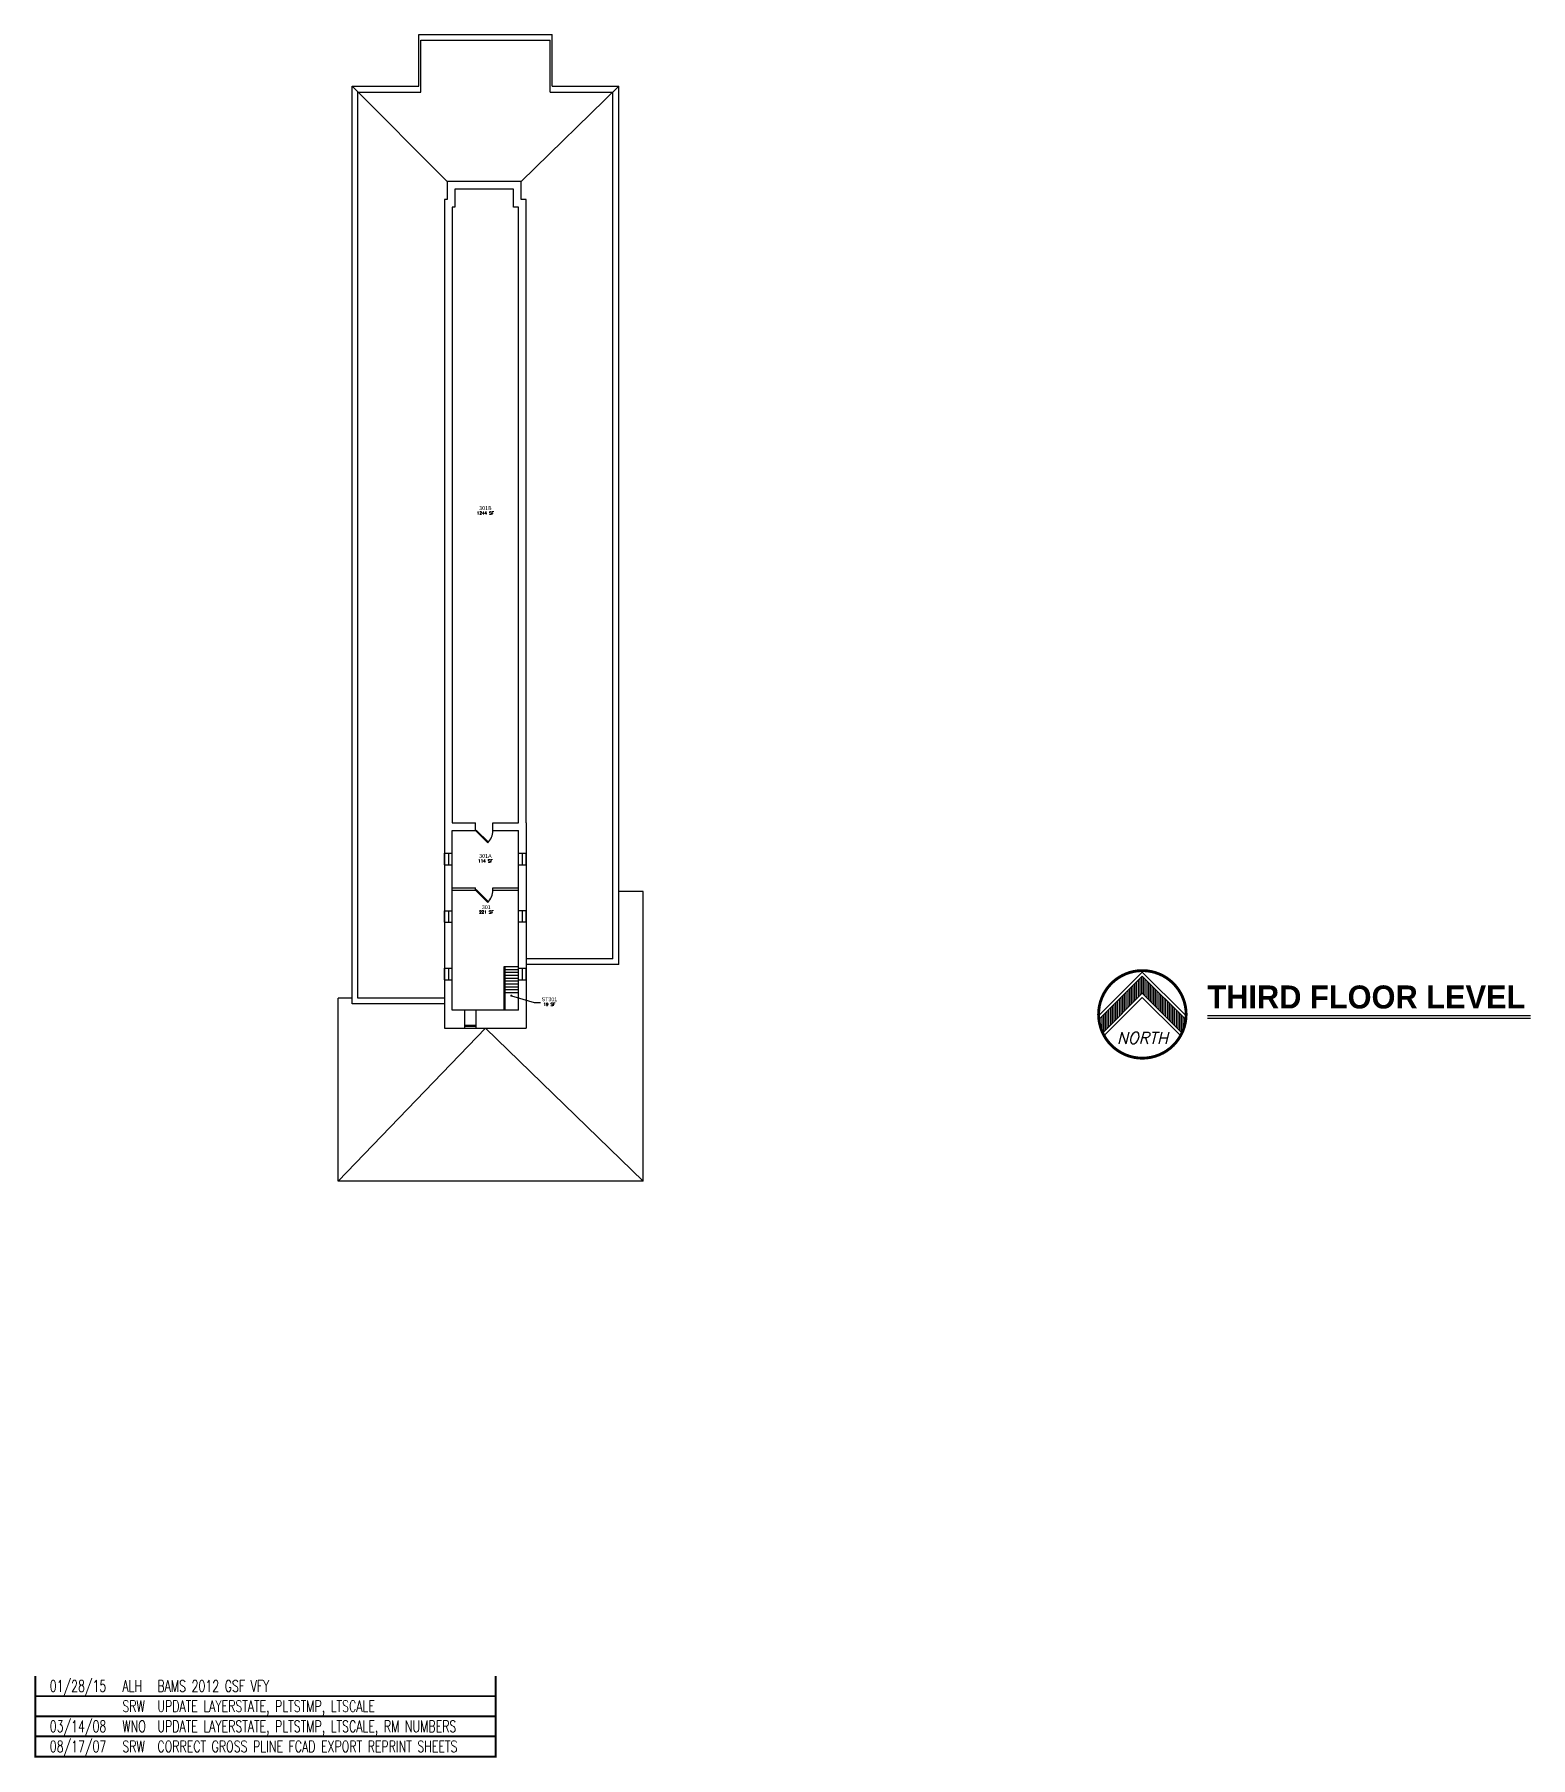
# Model space of a CAD drawing. Header units: inches. Extents: x 249 to 3369, y -798 to 2795.
import ezdxf
from ezdxf.enums import TextEntityAlignment as Align

# ---------------------------------------------------------------- set-up
doc = ezdxf.new("R2010")
doc.units = ezdxf.units.IN
doc.header["$MEASUREMENT"] = 0
doc.layers.get('0').update_dxf_attribs({"linetype": 'CONTINUOUS'})
for name, color, linetype in [('A-ANNO-LEVL', 4, 'CONTINUOUS'), ('A-ANNO-NRTH', 4, 'CONTINUOUS'), ('A-ANNO-REVS', 1, 'CONTINUOUS'), ('A-DOOR', 2, 'CONTINUOUS'), ('A-FLOR-LEVL', 3, 'CONTINUOUS'), ('A-GLAZ', 2, 'CONTINUOUS'), ('A-SPAC-ANOT', 7, 'CONTINUOUS'), ('A-SPAC-ANOT1', 7, 'CONTINUOUS'), ('A-SPAC-RMNO', 4, 'CONTINUOUS'), ('A-SPAC-RMTW', 4, 'CONTINUOUS'), ('A-WALL', 7, 'CONTINUOUS'), ('L-SITE', 1, 'CONTINUOUS')]:
    doc.layers.add(name, color=color, linetype=linetype)
doc.styles.add('FAI1', font='arial.ttf')
doc.styles.add('LEVELTXT', font='bold.shx', dxfattribs={"height": 0.25})
doc.styles.add('REVS', font='romans.shx', dxfattribs={"width": 0.7})
doc.styles.add('ROMANS', font='romans.shx')
doc.styles.add('SCALETXT', font='simplex.shx', dxfattribs={"oblique": 15, "height": 0.125})
doc.dimstyles.get("Standard").update_dxf_attribs({"dimtxt": 0.18, "dimasz": 0.18, "dimexe": 0.18, "dimexo": 0.0625, "dimgap": 0.09, "dimtad": 0, "dimtih": 1, "dimtoh": 1, "dimdec": 4, "dimzin": 0, "dimdsep": 46, "dimtxsty": 'Standard', "dimcen": 0.09, "dimadec": 0, "dimazin": 0, "dimtfac": 1, "dimtdec": 4, "dimtofl": 0, "dimtmove": 0, "dimatfit": 3, "dimfxl": 1, "dimtolj": 1, "dimtzin": 0, "dimarcsym": 0})

# ---------------------------------------------------------------- blocks, each defined once
blk = doc.blocks.new('*X3')
at = {"color": 0}
for p, q in [((-0.75, 0.197), (-0.75, 0.383)), ((-0.731, 0.216), (-0.731, 0.402)), ((-0.712, 0.235), (-0.712, 0.421)), ((-0.694, 0.228), (-0.694, 0.414)), ((-0.675, 0.209), (-0.675, 0.395)), ((-0.656, 0.19), (-0.656, 0.376)), ((-0.937, 0.01), (-0.937, 0.196)), ((-0.919, 0.029), (-0.919, 0.214)), ((-0.9, 0.047), (-0.9, 0.233)), ((-0.881, 0.066), (-0.881, 0.252)), ((-0.862, 0.085), (-0.862, 0.271)), ((-0.844, 0.104), (-0.844, 0.289)), ((-0.825, 0.122), (-0.825, 0.308)), ((-0.806, 0.141), (-0.806, 0.327)), ((-0.787, 0.16), (-0.787, 0.346)), ((-0.769, 0.179), (-0.769, 0.364)), ((-0.637, 0.172), (-0.637, 0.357)), ((-0.619, 0.153), (-0.619, 0.339)), ((-0.6, 0.134), (-0.6, 0.32)), ((-0.581, 0.115), (-0.581, 0.301)), ((-0.562, 0.097), (-0.562, 0.282)), ((-0.544, 0.078), (-0.544, 0.264)), ((-0.525, 0.059), (-0.525, 0.245)), ((-0.506, 0.04), (-0.506, 0.226)), ((-0.487, 0.022), (-0.487, 0.207)), ((-0.469, 0.003), (-0.469, 0.189)), ((-1.125, -0.178), (-1.125, 0.008)), ((-1.106, -0.159), (-1.106, 0.027)), ((-1.087, -0.14), (-1.087, 0.046)), ((-1.069, -0.121), (-1.069, 0.064)), ((-1.05, -0.103), (-1.05, 0.083)), ((-1.031, -0.084), (-1.031, 0.102)), ((-1.012, -0.065), (-1.012, 0.121)), ((-0.994, -0.046), (-0.994, 0.139)), ((-0.975, -0.028), (-0.975, 0.158)), ((-0.956, -0.009), (-0.956, 0.177)), ((-0.45, -0.016), (-0.45, 0.17)), ((-0.431, -0.035), (-0.431, 0.151)), ((-0.412, -0.053), (-0.412, 0.132)), ((-0.394, -0.072), (-0.394, 0.114)), ((-0.375, -0.091), (-0.375, 0.095)), ((-0.356, -0.11), (-0.356, 0.076)), ((-0.337, -0.128), (-0.337, 0.057)), ((-0.319, -0.147), (-0.319, 0.039)), ((-0.3, -0.166), (-0.3, 0.02)), ((-0.281, -0.185), (-0.281, 0.001)), ((-1.163, -0.126), (-1.163, -0.029)), ((-1.144, -0.165), (-1.144, -0.011)), ((-0.263, -0.145), (-0.263, -0.018)), ((-0.244, -0.089), (-0.244, -0.036))]:
    blk.add_line(p, q, dxfattribs=at)
blk = doc.blocks.new('FMNORTH')
at = {"layer": 'A-ANNO-NRTH'}
for p, q in [((-0.707, 0.471), (-1.167, 0.011)), ((-0.707, 0.471), (-0.246, 0.011)), ((-0.707, 0.196), (-1.111, -0.208)), ((-0.707, 0.196), (-0.302, -0.208))]:
    blk.add_line(p, q, dxfattribs=at)
at = {"layer": 'A-ANNO-NRTH', "const_width": 0.0312}
blk.add_lwpolyline([(-1.182, 0.011, 1), (-0.231, 0.011, 1)], format="xyb", close=True, dxfattribs=at)
at = {"layer": 'A-ANNO-NRTH'}
blk.add_lwpolyline([(-1.179, -0.046), (-1.162, -0.128), (-1.133, -0.186), (-1.16, -0.125), (-1.179, -0.046), (-0.707, 0.427), (-0.234, -0.046), (-0.249, -0.111), (-0.28, -0.186), (-0.707, 0.241), (-1.133, -0.186)], dxfattribs=at)
blk.add_blockref('*X3', (0, 0), dxfattribs=at)
at = {"layer": 'A-ANNO-NRTH', "style": 'SCALETXT', "oblique": 15}
blk.add_text('NORTH', height=0.125, dxfattribs=at).set_placement((-0.707, -0.245), align=Align.MIDDLE)
blk = doc.blocks.new('VS')
at = {"layer": 'A-ANNO-LEVL', "style": 'LEVELTXT'}
blk.add_attdef('VIEW', (0, 0.075), '', height=0.25, dxfattribs=at)
blk = doc.blocks.new('AWI002')
blk.add_line((-0.5, -1), (0.5, -1))
blk = doc.blocks.new('FMGRM1')
at = {"style": 'FAI1'}
for tag, p in [('DATA1', (0, -0.284)), ('DATA2', (0, -0.443)), ('DATA3', (0, -0.602)), ('DATA4', (0, -0.762)), ('DATA5', (0, -0.921))]:
    blk.add_attdef(tag, text='', height=0.117, dxfattribs=at).set_placement(p, align=Align.CENTER)
at = {"layer": 'A-SPAC-RMNO', "style": 'FAI1'}
blk.add_attdef('RMNUMB', text='', height=0.16, dxfattribs=at).set_placement((0, 0), align=Align.MIDDLE)
blk = doc.blocks.new('14_revision')
at = {"const_width": 4}
blk.add_lwpolyline([(960, 42), (960, 0), (0, 0), (0, 42)], dxfattribs=at)
at = {"style": 'REVS', "width": 0.7}
for tag, p in [('REVDATE', (29.9, 21.1)), ('REVINITIALS', (181.4, 21.1)), ('REVREASON', (254.4, 21.1))]:
    blk.add_attdef(tag, text='', height=24, dxfattribs=at).set_placement(p, align=Align.MIDDLE_LEFT)
blk = doc.blocks.new('ado101')
for p, q in [((-0.034, -0.034), (-0.741, 0.672)), ((-0.707, 0.707), (0, 0)), ((0, 0), (-0.034, -0.034))]:
    blk.add_line(p, q)
blk.add_arc((0, 0), 1, 135, 180)
blk = doc.blocks.new('SREV_UPDATE')
at = {"layer": 'A-ANNO-REVS'}
blk.add_blockref('14_revision', (0, 0), dxfattribs=at).add_auto_attribs({'REVREASON': 'UPDATE LAYERSTATE, PLTSTMP, LTSCALE', 'REVINITIALS': 'SRW'})

msp = doc.modelspace()

# ---------------------------------------------------------------- linework, layer by layer
at = {"layer": 'A-ANNO-LEVL'}
for p, q in [((2694.7, 749.4), (3368.6, 749.4)), ((2694.7, 743.4), (3368.6, 743.4))]:
    msp.add_line(p, q, dxfattribs=at)
at = {"layer": 'A-FLOR-LEVL'}
for p, q in [((1227.5, 850.6), (1227.5, 760.6)), ((1258, 850.6), (1227.5, 850.6)), ((1229.5, 850.6), (1229.5, 760.6)), ((1258, 844.6), (1229.5, 844.6)), ((1258, 838.6), (1229.5, 838.6)), ((1258, 832.6), (1229.5, 832.6)), ((1258, 826.6), (1229.5, 826.6)), ((1258, 820.6), (1229.5, 820.6)), ((1258, 814.6), (1229.5, 814.6)), ((1258, 808.6), (1229.5, 808.6)), ((1258, 802.6), (1229.5, 802.6)), ((1258, 796.6), (1229.5, 796.6))]:
    msp.add_line(p, q, dxfattribs=at)
at = {"layer": 'A-GLAZ'}
for p, q in [((1104, 1063.6), (1104, 1087.6)), ((1120, 1063.6), (1120, 1087.6)), ((1258, 1063.6), (1258, 1087.6)), ((1274, 1063.6), (1274, 1087.6)), ((1104, 943.6), (1104, 967.6)), ((1120, 943.6), (1120, 967.6)), ((1258, 943.6), (1258, 967.6)), ((1274, 943.6), (1274, 967.6)), ((1104, 823.6), (1104, 847.6)), ((1120, 823.6), (1120, 847.6)), ((1258, 823.6), (1258, 847.6)), ((1274, 823.6), (1274, 847.6))]:
    msp.add_line(p, q, dxfattribs=at)
at = {"layer": 'A-SPAC-ANOT1', "flags": 128}
for points in [[(1274, 1150.6), (1274, 2450.2), (1263.4, 2450.2), (1263.4, 2488.2), (1109.4, 2488.2), (1109.4, 2450.2), (1104, 2450.2), (1104, 1150.6)], [(1258, 1150.6), (1258, 2434.2), (1247.4, 2434.2), (1247.4, 2472.2), (1125.4, 2472.2), (1125.4, 2434.2), (1120, 2434.2), (1120, 1150.6)]]:
    msp.add_lwpolyline(points, dxfattribs=at)
at = {"layer": 'A-WALL'}
for p, q in [((1104, 1150.6), (1104, 722.6)), ((1120, 1150.6), (1168.6, 1150.6)), ((1168.6, 1134.6), (1168.6, 1150.6)), ((1204.6, 1134.6), (1204.6, 1150.6)), ((1204.6, 1150.6), (1258, 1150.6)), ((1274, 1150.6), (1274, 722.6)), ((1120, 1134.6), (1168.6, 1134.6)), ((1120, 760.6), (1120, 1134.6)), ((1204.6, 1134.6), (1258, 1134.6)), ((1258, 760.6), (1258, 1134.6)), ((1104, 1087.6), (1120, 1087.6)), ((1258, 1087.6), (1274, 1087.6)), ((1104, 1063.6), (1120, 1063.6)), ((1258, 1063.6), (1274, 1063.6)), ((1120, 1015.6), (1168.6, 1015.6)), ((1120, 1010.6), (1168.6, 1010.6)), ((1168.6, 1010.6), (1168.6, 1015.6)), ((1204.6, 1010.6), (1204.6, 1015.6)), ((1204.6, 1015.6), (1258, 1015.6)), ((1204.6, 1010.6), (1258, 1010.6)), ((1104, 967.6), (1120, 967.6)), ((1104, 943.6), (1120, 943.6)), ((1274, 967.6), (1258, 967.6)), ((1274, 943.6), (1258, 943.6)), ((1104, 847.6), (1120, 847.6)), ((1258, 847.6), (1274, 847.6)), ((1104, 823.6), (1120, 823.6)), ((1258, 823.6), (1274, 823.6)), ((1258, 760.6), (1120, 760.6)), ((1146, 722.6), (1146, 760.6)), ((1170, 722.6), (1170, 760.6)), ((1104, 722.6), (1274, 722.6)), ((1170, 728.6), (1146, 728.6)), ((1170, 726.6), (1146, 726.6))]:
    msp.add_line(p, q, dxfattribs=at)
at = {"layer": 'L-SITE'}
for p, q in [((1050, 2794.6), (1328, 2794.6)), ((1050, 2686.6), (1050, 2794.6)), ((1054, 2782.6), (1324, 2782.6)), ((1054, 2674.6), (1054, 2782.6)), ((1324, 2674.6), (1324, 2782.6)), ((1328, 2686.6), (1328, 2794.6)), ((911, 773.6), (911, 2686.6)), ((911, 2686.6), (1050, 2686.6)), ((911, 2686.6), (1109.4, 2488.2)), ((923, 785.6), (923, 2674.6)), ((923, 2674.6), (1054, 2674.6)), ((1467, 2686.6), (1263.4, 2488.2)), ((1324, 2674.6), (1455, 2674.6)), ((1328, 2686.6), (1467, 2686.6)), ((1455, 867.6), (1455, 2674.6)), ((1467, 855.6), (1467, 2686.6)), ((1518, 1007.6), (1467, 1007.6)), ((1518, 403.6), (1518, 1007.6)), ((1455, 867.6), (1274, 867.6)), ((1467, 855.6), (1274, 855.6)), ((882, 403.6), (882, 785.6)), ((911, 785.6), (882, 785.6)), ((1104, 773.6), (911, 773.6)), ((1104, 785.6), (923, 785.6)), ((882, 403.6), (1189, 722.6)), ((1189, 722.6), (1518, 403.6)), ((1518, 403.6), (882, 403.6))]:
    msp.add_line(p, q, dxfattribs=at)

# ---------------------------------------------------------------- block references
at = {"layer": 'A-ANNO-LEVL'}
ref = msp.add_blockref('VS', (2694.7, 749.4), dxfattribs=dict(at, xscale=192, yscale=192, zscale=192))
ref.add_attrib('VIEW', 'THIRD FLOOR LEVEL', (2694.7, 763.8), dxfattribs={"height": 48, "style": 'LEVELTXT'})
at = {"layer": 'A-ANNO-NRTH', "xscale": 192, "yscale": 192, "zscale": 192}
msp.add_blockref('FMNORTH', (2694.7, 749.4), dxfattribs=at)
at = {"layer": 'A-ANNO-REVS'}
for p, values in [((250.5, -670), {'REVREASON': 'BAMS 2012 GSF VFY', 'REVINITIALS': 'ALH', 'REVDATE': '01/28/15'}), ((250.5, -753.9), {'REVREASON': 'UPDATE LAYERSTATE, PLTSTMP, LTSCALE, RM NUMBERS', 'REVINITIALS': 'WNO', 'REVDATE': '03/14/08'}), ((250.5, -795.9), {'REVREASON': 'CORRECT GROSS PLINE FCAD EXPORT REPRINT SHEETS', 'REVINITIALS': 'SRW', 'REVDATE': '08/17/07'})]:
    msp.add_blockref('14_revision', p, dxfattribs=at).add_auto_attribs(values)
msp.add_blockref('SREV_UPDATE', (250.5, -711.9), dxfattribs=at)
at = {"layer": 'A-DOOR', "xscale": 36, "yscale": 36, "zscale": 36, "rotation": 180}
for p in [(1168.6, 1134.6), (1168.6, 1010.6)]:
    msp.add_blockref('ado101', p, dxfattribs=at)
at = {"layer": 'A-GLAZ', "xscale": 24, "zscale": 36, "rotation": 270}
for p, yscale in [((1120, 1075.6), 7.999999999999943), ((1274, 1075.6), 8.000000000000341), ((1120, 955.6), 7.999999999999943), ((1274, 955.6), 8.000000000000112), ((1120, 835.6), 8.000000000000112), ((1274, 835.6), 8.000000000000057)]:
    msp.add_blockref('AWI002', p, dxfattribs=dict(at, yscale=yscale))
at = {"layer": 'A-SPAC-RMTW'}
ref = msp.add_blockref('FMGRM1', (1189, 1807.2), dxfattribs=dict(at, xscale=49.6, yscale=49.6, zscale=49.6))
ref.add_attrib('RMNUMB', '301B', dxfattribs={"layer": 'A-SPAC-RMNO', "height": 7.94, "style": 'FAI1'}).set_placement((1189, 1807.2), align=Align.MIDDLE)
ref = msp.add_blockref('FMGRM1', (1189, 1081.9), dxfattribs=dict(at, xscale=49.6, yscale=49.6, zscale=49.6))
ref.add_attrib('RMNUMB', '301A', dxfattribs={"layer": 'A-SPAC-RMNO', "height": 7.94, "style": 'FAI1'}).set_placement((1189, 1081.9), align=Align.MIDDLE)
ref = msp.add_blockref('FMGRM1', (1190.8, 975.2), dxfattribs=dict(at, xscale=49.6, yscale=49.6, zscale=49.6))
ref.add_attrib('RMNUMB', '301', dxfattribs={"layer": 'A-SPAC-RMNO', "height": 7.94, "style": 'FAI1'}).set_placement((1190.8, 975.2), align=Align.MIDDLE)
ref = msp.add_blockref('FMGRM1', (1322.5, 783), dxfattribs=dict(at, xscale=49.6, yscale=49.6, zscale=49.6))
ref.add_attrib('RMNUMB', 'ST301', dxfattribs={"layer": 'A-SPAC-RMNO', "height": 7.94, "style": 'FAI1'}).set_placement((1322.5, 783), align=Align.MIDDLE)

# ---------------------------------------------------------------- texts
at = {"layer": 'A-SPAC-ANOT', "style": 'ROMANS'}
for s, p in [('1244 SF', (1189, 1793.6)), ('114 SF', (1189, 1068.3)), ('221 SF', (1190.8, 961.6)), ('19 SF', (1322.5, 769.3))]:
    msp.add_text(s, height=6.2, dxfattribs=at).set_placement(p, align=Align.CENTER)

# ---------------------------------------------------------------- leaders
at = {"layer": 'A-SPAC-RMTW'}
msp.add_leader([(1243.2, 790.5), (1290.4, 776.1), (1303.9, 776.1)], dimstyle='Standard', override={"dimscale": 192, "dimasz": 0.09375, "dimlunit": 4, "dimdle": 0.03125, "dimtmove": 2, "dimldrblk": 'DotSmall'}, dxfattribs=at)

doc.saveas('drawing.dxf')
